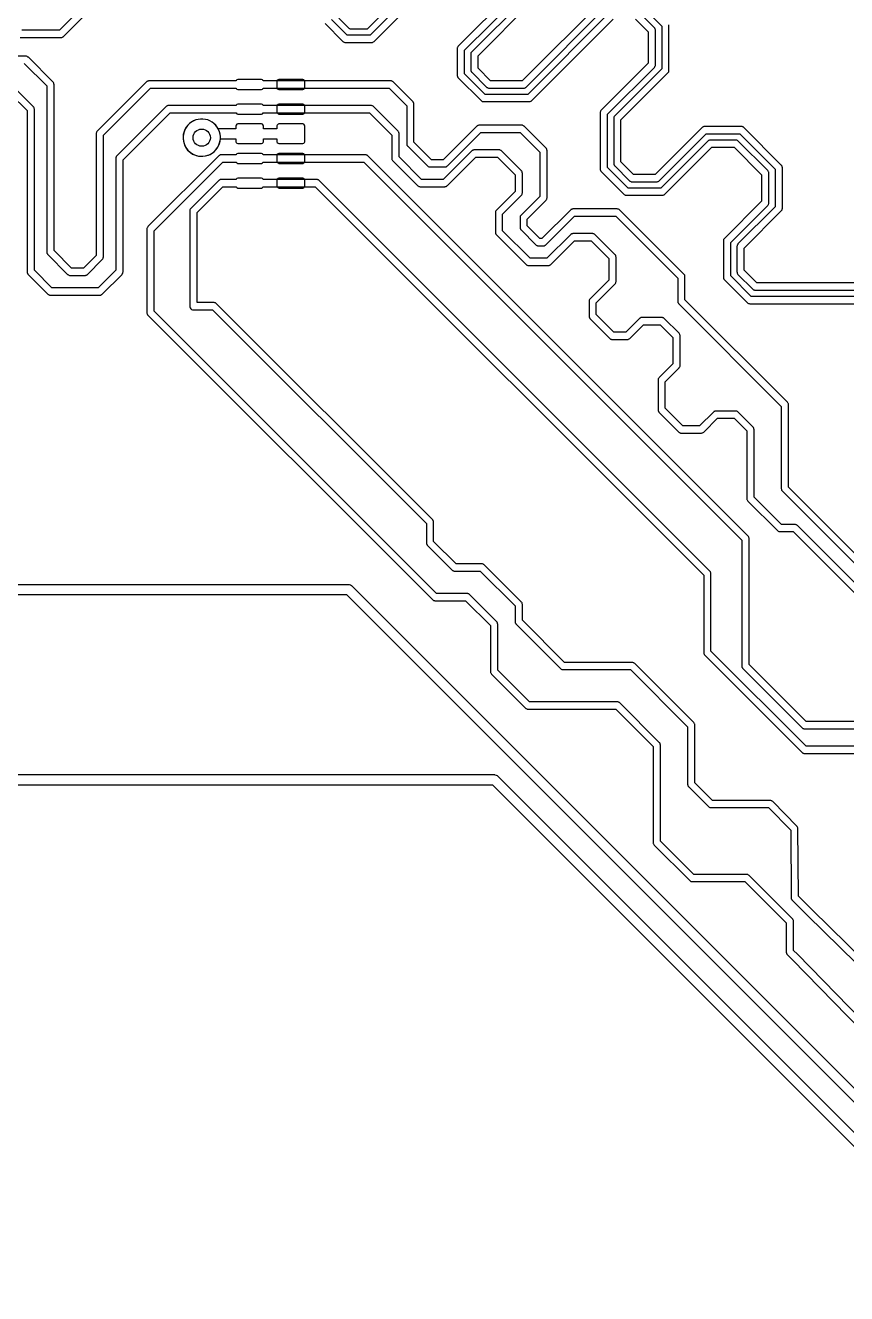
# Model space of a CAD drawing. Header units: millimetres. Extents: x 0 to 170, y 0 to 220.
# Drawn here: x 20.99 to 37.65, y 101.47 to 127.2 of the extents above; entities that cross this region are included whole.
import ezdxf

# ---------------------------------------------------------------- set-up
doc = ezdxf.new("R2010")
doc.units = ezdxf.units.MM

msp = doc.modelspace()

# ---------------------------------------------------------------- linework, layer by layer
at = {"layer": '16_copper'}
msp.add_lwpolyline([(24.643, 124.55, 1), (24.495, 125.293), (24.447, 125.28, 0.876976), (24.594, 124.543)], format="xyb", close=True, dxfattribs=at)
at = {"layer": '1_copper'}
for points in [[(29.736, 128.752), (27.983, 127), (27.517, 127), (27.2, 127.317)], [(22.3, 127.717), (21.683, 127.1), (20.917, 127.1)], [(32.836, 127.452), (31.183, 125.8), (30.317, 125.8), (29.899, 126.217), (29.899, 126.696), (30.952, 127.748)], [(32.722, 127.726), (31.07, 126.074), (30.43, 126.074), (30.174, 126.33), (30.174, 126.582), (31.226, 127.635)]]:
    msp.add_lwpolyline(points, dxfattribs=at)
for points in [[(27.348, 127.348), (27.548, 127.148), (27.556, 127.142), (27.564, 127.136, 0.073107), (27.584, 127.128), (27.585, 127.128), (27.585, 127.128), (27.588, 127.128), (27.6, 127.127), (27.9, 127.127), (27.91, 127.128), (27.92, 127.129, 0.073089), (27.939, 127.138), (27.94, 127.138), (27.941, 127.139), (27.943, 127.141), (27.952, 127.148), (29.704, 128.9)], [(27.074, 127.235), (27.435, 126.874), (27.442, 126.868), (27.45, 126.862, 0.073107), (27.47, 126.854), (27.471, 126.854), (27.472, 126.854), (27.475, 126.854), (27.487, 126.853), (28.014, 126.853), (28.023, 126.854), (28.033, 126.855, 0.073089), (28.053, 126.864), (28.053, 126.864), (28.054, 126.865), (28.056, 126.867), (28.065, 126.874), (29.818, 128.626)], [(30.827, 127.83), (29.774, 126.778), (29.768, 126.77), (29.762, 126.762, 0.073107), (29.754, 126.742), (29.754, 126.741), (29.754, 126.741), (29.754, 126.738), (29.753, 126.726), (29.753, 126.187), (29.754, 126.177), (29.755, 126.167, 0.073089), (29.764, 126.147), (29.764, 126.147), (29.765, 126.146), (29.767, 126.144), (29.774, 126.135), (30.235, 125.674), (30.242, 125.668), (30.25, 125.662, 0.073107), (30.27, 125.654), (30.271, 125.654), (30.272, 125.654), (30.275, 125.654), (30.287, 125.653), (31.213, 125.653), (31.223, 125.654), (31.233, 125.655, 0.073089), (31.253, 125.664), (31.253, 125.664), (31.254, 125.665), (31.256, 125.667), (31.265, 125.674), (32.918, 127.327)], [(31.101, 127.717), (30.048, 126.664), (30.042, 126.657), (30.036, 126.649, 0.073107), (30.028, 126.629), (30.028, 126.628), (30.028, 126.627), (30.028, 126.624), (30.027, 126.613), (30.027, 126.3), (30.028, 126.29), (30.029, 126.28, 0.073089), (30.038, 126.261), (30.038, 126.26), (30.039, 126.259), (30.041, 126.257), (30.048, 126.248), (30.348, 125.948), (30.356, 125.942), (30.364, 125.936, 0.073107), (30.384, 125.928), (30.385, 125.928), (30.385, 125.928), (30.388, 125.928), (30.4, 125.927), (31.1, 125.927), (31.11, 125.928), (31.12, 125.929, 0.073089), (31.139, 125.938), (31.14, 125.938), (31.141, 125.939), (31.143, 125.941), (31.152, 125.948), (32.804, 127.601)], [(20.887, 126.953), (21.713, 126.953), (21.723, 126.954), (21.733, 126.955, 0.073089), (21.753, 126.964), (21.753, 126.964), (21.754, 126.965), (21.756, 126.967), (21.765, 126.974), (22.426, 127.635)], [(38.544, 121.7), (35.717, 121.7), (35.3, 122.117), (35.3, 122.796), (36.052, 123.548), (36.058, 123.556), (36.064, 123.564, 0.073107), (36.072, 123.584), (36.072, 123.585), (36.072, 123.585), (36.072, 123.588), (36.074, 123.6), (36.074, 124.2), (36.072, 124.21), (36.071, 124.22, 0.073089), (36.062, 124.239), (36.062, 124.24), (36.061, 124.241), (36.059, 124.243), (36.052, 124.252), (35.452, 124.852), (35.444, 124.858), (35.436, 124.864, 0.073107), (35.416, 124.872), (35.415, 124.872), (35.415, 124.872), (35.412, 124.872), (35.4, 124.874), (34.888, 124.874), (34.878, 124.872), (34.868, 124.871, 0.073089), (34.848, 124.862), (34.848, 124.862), (34.847, 124.861), (34.845, 124.859), (34.836, 124.852), (33.883, 123.9), (33.217, 123.9), (32.8, 124.317), (32.8, 125.396), (33.752, 126.348), (33.758, 126.356), (33.764, 126.364, 0.073107), (33.772, 126.384), (33.772, 126.385), (33.772, 126.385), (33.772, 126.388), (33.773, 126.4), (33.773, 127.1), (33.772, 127.11), (33.771, 127.12, 0.073089), (33.762, 127.139), (33.762, 127.14), (33.761, 127.141), (33.759, 127.143), (33.752, 127.152), (33.452, 127.452)], [(33.483, 127.601), (33.901, 127.183), (33.901, 126.317), (32.948, 125.364), (32.942, 125.357), (32.936, 125.349, 0.073107), (32.928, 125.329), (32.928, 125.328), (32.928, 125.327), (32.928, 125.324), (32.927, 125.312), (32.927, 124.4), (32.928, 124.39), (32.929, 124.38, 0.073089), (32.938, 124.361), (32.938, 124.36), (32.939, 124.359), (32.941, 124.357), (32.948, 124.348), (33.248, 124.048), (33.256, 124.042), (33.264, 124.036, 0.073107), (33.284, 124.028), (33.285, 124.028), (33.285, 124.028), (33.288, 124.028), (33.3, 124.027), (33.8, 124.027), (33.81, 124.028), (33.82, 124.029, 0.073089), (33.839, 124.038), (33.84, 124.038), (33.841, 124.039), (33.843, 124.041), (33.852, 124.048), (34.804, 125.001), (35.483, 125.001), (36.201, 124.283), (36.201, 123.517), (35.448, 122.764), (35.442, 122.757), (35.436, 122.749, 0.073107), (35.428, 122.729), (35.428, 122.728), (35.428, 122.727), (35.428, 122.724), (35.427, 122.713), (35.427, 122.2), (35.428, 122.19), (35.429, 122.18, 0.073089), (35.438, 122.161), (35.438, 122.16), (35.439, 122.159), (35.441, 122.157), (35.448, 122.148), (35.748, 121.848), (35.756, 121.842), (35.764, 121.836, 0.073107), (35.784, 121.828), (35.785, 121.828), (35.785, 121.828), (35.788, 121.828), (35.8, 121.827), (38.627, 121.827)], [(33.37, 127.327), (33.627, 127.07), (33.627, 126.43), (32.674, 125.478), (32.668, 125.47), (32.662, 125.462, 0.073107), (32.654, 125.442), (32.654, 125.441), (32.654, 125.441), (32.654, 125.438), (32.653, 125.426), (32.653, 124.287), (32.654, 124.277), (32.655, 124.267, 0.073089), (32.664, 124.247), (32.664, 124.247), (32.665, 124.246), (32.667, 124.244), (32.674, 124.235), (33.135, 123.774), (33.142, 123.768), (33.15, 123.762, 0.073107), (33.17, 123.754), (33.171, 123.754), (33.172, 123.754), (33.175, 123.754), (33.187, 123.753), (33.913, 123.753), (33.923, 123.754), (33.933, 123.755, 0.073089), (33.953, 123.764), (33.953, 123.764), (33.954, 123.765), (33.956, 123.767), (33.965, 123.774), (34.918, 124.727), (35.37, 124.727), (35.927, 124.17), (35.927, 123.63), (35.174, 122.878), (35.168, 122.87), (35.162, 122.862, 0.073107), (35.154, 122.842), (35.154, 122.841), (35.154, 122.841), (35.154, 122.838), (35.153, 122.826), (35.153, 122.087), (35.154, 122.077), (35.155, 122.067, 0.073089), (35.164, 122.047), (35.164, 122.047), (35.165, 122.046), (35.167, 122.044), (35.174, 122.035), (35.635, 121.574), (35.642, 121.568), (35.65, 121.562, 0.073107), (35.67, 121.554), (35.671, 121.554), (35.672, 121.554), (35.675, 121.554), (35.687, 121.553), (38.514, 121.553)], [(38.657, 121.974), (35.83, 121.974), (35.574, 122.23), (35.574, 122.682), (36.326, 123.435), (36.332, 123.442), (36.338, 123.45, 0.073107), (36.346, 123.47), (36.346, 123.471), (36.346, 123.472), (36.346, 123.475), (36.348, 123.487), (36.348, 124.314), (36.346, 124.323), (36.345, 124.333, 0.073089), (36.336, 124.353), (36.336, 124.353), (36.335, 124.354), (36.333, 124.356), (36.326, 124.365), (35.565, 125.126), (35.558, 125.132), (35.55, 125.138, 0.073107), (35.53, 125.146), (35.529, 125.146), (35.528, 125.146), (35.525, 125.146), (35.514, 125.148), (34.774, 125.148), (34.764, 125.146), (34.754, 125.145, 0.073089), (34.735, 125.136), (34.734, 125.136), (34.733, 125.135), (34.731, 125.133), (34.722, 125.126), (33.77, 124.174), (33.33, 124.174), (33.074, 124.43), (33.074, 125.282), (34.026, 126.235), (34.032, 126.242), (34.038, 126.25, 0.073107), (34.046, 126.27), (34.046, 126.271), (34.046, 126.272), (34.046, 126.275), (34.047, 126.287), (34.047, 127.214)], [(38.226, 116.078), (36.474, 117.83), (36.474, 119.5), (36.472, 119.51), (36.471, 119.52, 0.073089), (36.462, 119.539), (36.462, 119.54), (36.461, 119.541), (36.459, 119.543), (36.452, 119.552), (34.373, 121.63), (34.373, 122.1), (34.372, 122.11), (34.371, 122.12, 0.073089), (34.362, 122.139), (34.362, 122.14), (34.361, 122.141), (34.359, 122.143), (34.352, 122.152), (33.052, 123.452), (33.044, 123.458), (33.036, 123.464, 0.073107), (33.016, 123.472), (33.015, 123.472), (33.015, 123.472), (33.012, 123.472), (33, 123.474), (32.1, 123.474), (32.09, 123.472), (32.08, 123.471, 0.073089), (32.061, 123.462), (32.06, 123.462), (32.059, 123.461), (32.057, 123.459), (32.048, 123.452), (31.47, 122.874), (31.43, 122.874), (31.174, 123.13), (31.174, 123.27), (31.552, 123.648), (31.558, 123.656), (31.564, 123.664, 0.073107), (31.572, 123.684), (31.572, 123.685), (31.572, 123.685), (31.572, 123.688), (31.574, 123.7), (31.574, 124.66), (31.572, 124.67), (31.571, 124.68, 0.073089), (31.562, 124.699), (31.562, 124.7), (31.561, 124.701), (31.559, 124.703), (31.552, 124.712), (31.112, 125.152), (31.104, 125.158), (31.096, 125.164, 0.073107), (31.076, 125.172), (31.075, 125.172), (31.075, 125.172), (31.072, 125.172), (31.06, 125.174), (30.2, 125.174), (30.19, 125.172), (30.18, 125.171, 0.073089), (30.161, 125.162), (30.16, 125.162), (30.159, 125.161), (30.157, 125.159), (30.148, 125.152), (29.47, 124.474), (29.23, 124.474), (28.873, 124.83), (28.873, 125.6), (28.872, 125.61), (28.871, 125.62, 0.073089), (28.862, 125.639), (28.862, 125.64), (28.861, 125.641), (28.859, 125.643), (28.852, 125.652), (28.452, 126.052), (28.444, 126.058), (28.436, 126.064, 0.073107), (28.416, 126.072), (28.415, 126.072), (28.415, 126.072), (28.412, 126.072), (28.4, 126.074), (25.819, 126.074), (25.817, 126.078), (25.803, 126.092), (25.785, 126.1), (25.3, 126.1), (25.282, 126.092), (25.268, 126.078), (25.266, 126.074), (23.5, 126.074), (23.49, 126.072), (23.48, 126.071, 0.073089), (23.461, 126.062), (23.46, 126.062), (23.459, 126.061), (23.457, 126.059), (23.448, 126.052), (22.448, 125.052), (22.442, 125.044), (22.436, 125.036, 0.073107), (22.428, 125.016), (22.428, 125.015), (22.428, 125.015), (22.428, 125.012), (22.427, 125), (22.427, 122.53), (22.17, 122.274), (21.93, 122.274), (21.574, 122.63), (21.574, 126), (21.572, 126.01), (21.571, 126.02, 0.073089), (21.562, 126.039), (21.562, 126.04), (21.561, 126.041), (21.559, 126.043), (21.552, 126.052), (21.052, 126.552), (21.044, 126.558), (21.036, 126.564, 0.073107), (21.016, 126.572), (21.015, 126.572), (21.015, 126.572), (21.012, 126.572), (21, 126.574), (19.8, 126.574)], [(20.97, 126.427), (21.427, 125.97), (21.427, 122.6), (21.428, 122.59), (21.429, 122.58, 0.073089), (21.438, 122.561), (21.438, 122.56), (21.439, 122.559), (21.441, 122.557), (21.448, 122.548), (21.848, 122.148), (21.856, 122.142), (21.864, 122.136, 0.073107), (21.884, 122.128), (21.885, 122.128), (21.885, 122.128), (21.888, 122.128), (21.9, 122.127), (22.2, 122.127), (22.21, 122.128), (22.22, 122.129, 0.073089), (22.239, 122.138), (22.24, 122.138), (22.241, 122.139), (22.243, 122.141), (22.252, 122.148), (22.552, 122.448), (22.558, 122.456), (22.564, 122.464, 0.073107), (22.572, 122.484), (22.572, 122.485), (22.572, 122.485), (22.572, 122.488), (22.574, 122.5), (22.574, 124.97), (23.53, 125.927), (25.266, 125.927), (25.268, 125.922), (25.282, 125.908), (25.3, 125.9), (25.785, 125.9), (25.803, 125.908), (25.817, 125.922), (25.819, 125.927), (28.37, 125.927), (28.727, 125.57), (28.727, 124.8), (28.728, 124.79), (28.729, 124.78, 0.073089), (28.738, 124.761), (28.738, 124.76), (28.739, 124.759), (28.741, 124.757), (28.748, 124.748), (29.148, 124.348), (29.156, 124.342), (29.164, 124.336, 0.073107), (29.184, 124.328), (29.185, 124.328), (29.185, 124.328), (29.188, 124.328), (29.2, 124.327), (29.5, 124.327), (29.51, 124.328), (29.52, 124.329, 0.073089), (29.539, 124.338), (29.54, 124.338), (29.541, 124.339), (29.543, 124.341), (29.552, 124.348), (30.23, 125.027), (31.03, 125.027), (31.427, 124.63), (31.427, 123.73), (31.048, 123.352), (31.042, 123.344), (31.036, 123.336, 0.073107), (31.028, 123.316), (31.028, 123.315), (31.028, 123.315), (31.028, 123.312), (31.027, 123.3), (31.027, 123.1), (31.028, 123.09), (31.029, 123.08, 0.073089), (31.038, 123.061), (31.038, 123.06), (31.039, 123.059), (31.041, 123.057), (31.048, 123.048), (31.348, 122.748), (31.356, 122.742), (31.364, 122.736, 0.073107), (31.384, 122.728), (31.385, 122.728), (31.385, 122.728), (31.388, 122.728), (31.4, 122.727), (31.5, 122.727), (31.51, 122.728), (31.52, 122.729, 0.073089), (31.539, 122.738), (31.54, 122.738), (31.541, 122.739), (31.543, 122.741), (31.552, 122.748), (32.13, 123.327), (32.97, 123.327), (34.227, 122.07), (34.227, 121.6), (34.228, 121.59), (34.229, 121.58, 0.073089), (34.238, 121.561), (34.238, 121.56), (34.239, 121.559), (34.241, 121.557), (34.248, 121.548), (36.327, 119.47), (36.327, 117.8), (36.328, 117.79), (36.329, 117.78, 0.073089), (36.338, 117.761), (36.338, 117.76), (36.339, 117.759), (36.341, 117.757), (36.348, 117.748), (38.101, 115.996)], [(37.952, 115.752), (36.652, 117.052), (36.644, 117.058), (36.636, 117.064, 0.073107), (36.616, 117.072), (36.615, 117.072), (36.615, 117.072), (36.612, 117.072), (36.6, 117.074), (36.33, 117.074), (35.773, 117.63), (35.773, 119), (35.772, 119.01), (35.771, 119.02, 0.073089), (35.762, 119.039), (35.762, 119.04), (35.761, 119.041), (35.759, 119.043), (35.752, 119.052), (35.452, 119.352), (35.444, 119.358), (35.436, 119.364, 0.073107), (35.416, 119.372), (35.415, 119.372), (35.415, 119.372), (35.412, 119.372), (35.4, 119.374), (35, 119.374), (34.99, 119.372), (34.98, 119.371, 0.073089), (34.961, 119.362), (34.96, 119.362), (34.959, 119.361), (34.957, 119.359), (34.948, 119.352), (34.67, 119.074), (34.33, 119.074), (33.974, 119.43), (33.974, 119.97), (34.252, 120.248), (34.258, 120.256), (34.264, 120.264, 0.073107), (34.272, 120.284), (34.272, 120.285), (34.272, 120.285), (34.272, 120.288), (34.273, 120.3), (34.273, 120.9), (34.272, 120.91), (34.271, 120.92, 0.073089), (34.262, 120.939), (34.262, 120.94), (34.261, 120.941), (34.259, 120.943), (34.252, 120.952), (33.952, 121.252), (33.944, 121.258), (33.936, 121.264, 0.073107), (33.916, 121.272), (33.915, 121.272), (33.915, 121.272), (33.912, 121.272), (33.9, 121.274), (33.5, 121.274), (33.49, 121.272), (33.48, 121.271, 0.073089), (33.461, 121.262), (33.46, 121.262), (33.459, 121.261), (33.457, 121.259), (33.448, 121.252), (33.17, 120.974), (32.93, 120.974), (32.574, 121.33), (32.574, 121.57), (32.952, 121.948), (32.958, 121.956), (32.964, 121.964, 0.073107), (32.972, 121.984), (32.972, 121.985), (32.972, 121.985), (32.972, 121.988), (32.974, 122), (32.974, 122.5), (32.972, 122.51), (32.971, 122.52, 0.073089), (32.962, 122.539), (32.962, 122.54), (32.961, 122.541), (32.959, 122.543), (32.952, 122.552), (32.552, 122.952), (32.544, 122.958), (32.536, 122.964, 0.073107), (32.516, 122.972), (32.515, 122.972), (32.515, 122.972), (32.512, 122.972), (32.5, 122.974), (32.1, 122.974), (32.09, 122.972), (32.08, 122.971, 0.073089), (32.061, 122.962), (32.06, 122.962), (32.059, 122.961), (32.057, 122.959), (32.048, 122.952), (31.57, 122.474), (31.23, 122.474), (30.674, 123.03), (30.674, 123.37), (31.052, 123.748), (31.058, 123.756), (31.064, 123.764, 0.073107), (31.072, 123.784), (31.072, 123.785), (31.072, 123.785), (31.072, 123.788), (31.074, 123.8), (31.074, 124.2), (31.072, 124.21), (31.071, 124.22, 0.073089), (31.062, 124.239), (31.062, 124.24), (31.061, 124.241), (31.059, 124.243), (31.052, 124.252), (30.652, 124.652), (30.644, 124.658), (30.636, 124.664, 0.073107), (30.616, 124.672), (30.615, 124.672), (30.615, 124.672), (30.612, 124.672), (30.6, 124.674), (30.1, 124.674), (30.09, 124.672), (30.08, 124.671, 0.073089), (30.061, 124.662), (30.06, 124.662), (30.059, 124.661), (30.057, 124.659), (30.048, 124.652), (29.47, 124.074), (29.03, 124.074), (28.574, 124.53), (28.574, 125), (28.572, 125.01), (28.571, 125.02, 0.073089), (28.562, 125.039), (28.562, 125.04), (28.561, 125.041), (28.559, 125.043), (28.552, 125.052), (28.052, 125.552), (28.044, 125.558), (28.036, 125.564, 0.073107), (28.016, 125.572), (28.015, 125.572), (28.015, 125.572), (28.012, 125.572), (28, 125.574), (25.819, 125.574), (25.817, 125.578), (25.803, 125.592), (25.785, 125.6), (25.3, 125.6), (25.282, 125.592), (25.268, 125.578), (25.266, 125.574), (23.9, 125.574), (23.89, 125.572), (23.88, 125.571, 0.073089), (23.861, 125.562), (23.86, 125.562), (23.859, 125.561), (23.857, 125.559), (23.848, 125.552), (22.848, 124.552), (22.842, 124.544), (22.836, 124.536, 0.073107), (22.828, 124.516), (22.828, 124.515), (22.828, 124.515), (22.828, 124.512), (22.826, 124.5), (22.826, 122.23), (22.47, 121.874), (21.53, 121.874), (21.174, 122.23), (21.174, 125.5), (21.172, 125.51), (21.171, 125.52, 0.073089), (21.162, 125.539), (21.162, 125.54), (21.161, 125.541), (21.159, 125.543), (21.152, 125.552), (20.772, 125.932)], [(20.69, 125.806), (21.027, 125.47), (21.027, 122.2), (21.028, 122.19), (21.029, 122.18, 0.073089), (21.038, 122.161), (21.038, 122.16), (21.039, 122.159), (21.041, 122.157), (21.048, 122.148), (21.448, 121.748), (21.456, 121.742), (21.464, 121.736, 0.073107), (21.484, 121.728), (21.485, 121.728), (21.485, 121.728), (21.488, 121.728), (21.5, 121.727), (22.5, 121.727), (22.51, 121.728), (22.52, 121.729, 0.073089), (22.539, 121.738), (22.54, 121.738), (22.541, 121.739), (22.543, 121.741), (22.552, 121.748), (22.952, 122.148), (22.958, 122.156), (22.964, 122.164, 0.073107), (22.972, 122.184), (22.972, 122.185), (22.972, 122.185), (22.972, 122.188), (22.974, 122.2), (22.974, 124.47), (23.93, 125.427), (25.266, 125.427), (25.268, 125.422), (25.282, 125.408), (25.3, 125.4), (25.785, 125.4), (25.803, 125.408), (25.817, 125.422), (25.819, 125.427), (27.97, 125.427), (28.427, 124.97), (28.427, 124.5), (28.428, 124.49), (28.429, 124.48, 0.073089), (28.438, 124.461), (28.438, 124.46), (28.439, 124.459), (28.441, 124.457), (28.448, 124.448), (28.948, 123.948), (28.956, 123.942), (28.964, 123.936, 0.073107), (28.984, 123.928), (28.985, 123.928), (28.985, 123.928), (28.988, 123.928), (29, 123.927), (29.5, 123.927), (29.51, 123.928), (29.52, 123.929, 0.073089), (29.539, 123.938), (29.54, 123.938), (29.541, 123.939), (29.543, 123.941), (29.552, 123.948), (30.13, 124.527), (30.57, 124.527), (30.927, 124.17), (30.927, 123.83), (30.548, 123.452), (30.542, 123.444), (30.536, 123.436, 0.073107), (30.528, 123.416), (30.528, 123.415), (30.528, 123.415), (30.528, 123.412), (30.527, 123.4), (30.527, 123), (30.528, 122.99), (30.529, 122.98, 0.073089), (30.538, 122.961), (30.538, 122.96), (30.539, 122.959), (30.541, 122.957), (30.548, 122.948), (31.148, 122.348), (31.156, 122.342), (31.164, 122.336, 0.073107), (31.184, 122.328), (31.185, 122.328), (31.185, 122.328), (31.188, 122.328), (31.2, 122.327), (31.6, 122.327), (31.61, 122.328), (31.62, 122.329, 0.073089), (31.639, 122.338), (31.64, 122.338), (31.641, 122.339), (31.643, 122.341), (31.652, 122.348), (32.13, 122.827), (32.47, 122.827), (32.827, 122.47), (32.827, 122.03), (32.448, 121.652), (32.442, 121.644), (32.436, 121.636, 0.073107), (32.428, 121.616), (32.428, 121.615), (32.428, 121.615), (32.428, 121.612), (32.427, 121.6), (32.427, 121.3), (32.428, 121.29), (32.429, 121.28, 0.073089), (32.438, 121.261), (32.438, 121.26), (32.439, 121.259), (32.441, 121.257), (32.448, 121.248), (32.848, 120.848), (32.856, 120.842), (32.864, 120.836, 0.073107), (32.884, 120.828), (32.885, 120.828), (32.885, 120.828), (32.888, 120.828), (32.9, 120.827), (33.2, 120.827), (33.21, 120.828), (33.22, 120.829, 0.073089), (33.239, 120.838), (33.24, 120.838), (33.241, 120.839), (33.243, 120.841), (33.252, 120.848), (33.53, 121.127), (33.87, 121.127), (34.127, 120.87), (34.127, 120.33), (33.848, 120.052), (33.842, 120.044), (33.836, 120.036, 0.073107), (33.828, 120.016), (33.828, 120.015), (33.828, 120.015), (33.828, 120.012), (33.827, 120), (33.827, 119.4), (33.828, 119.39), (33.829, 119.38, 0.073089), (33.838, 119.361), (33.838, 119.36), (33.839, 119.359), (33.841, 119.357), (33.848, 119.348), (34.248, 118.948), (34.256, 118.942), (34.264, 118.936, 0.073107), (34.284, 118.928), (34.285, 118.928), (34.285, 118.928), (34.288, 118.928), (34.3, 118.927), (34.7, 118.927), (34.71, 118.928), (34.72, 118.929, 0.073089), (34.739, 118.938), (34.74, 118.938), (34.741, 118.939), (34.743, 118.941), (34.752, 118.948), (35.03, 119.227), (35.37, 119.227), (35.627, 118.97), (35.627, 117.6), (35.628, 117.59), (35.629, 117.58, 0.073089), (35.638, 117.561), (35.638, 117.56), (35.639, 117.559), (35.641, 117.557), (35.648, 117.548), (36.248, 116.948), (36.256, 116.942), (36.264, 116.936, 0.073107), (36.284, 116.928), (36.285, 116.928), (36.285, 116.928), (36.288, 116.928), (36.3, 116.927), (36.57, 116.927), (37.827, 115.67)], [(42.935, 113.074), (36.83, 113.074), (35.674, 114.23), (35.674, 116.788), (35.672, 116.797), (35.671, 116.807, 0.073089), (35.662, 116.827), (35.662, 116.827), (35.661, 116.828), (35.659, 116.83), (35.652, 116.839), (27.939, 124.552), (27.932, 124.558), (27.924, 124.564, 0.073107), (27.904, 124.572), (27.903, 124.572), (27.902, 124.572), (27.899, 124.572), (27.888, 124.574), (25.819, 124.574), (25.817, 124.578), (25.803, 124.592), (25.785, 124.6), (25.3, 124.6), (25.282, 124.592), (25.268, 124.578), (25.266, 124.574), (24.966, 124.574), (24.956, 124.572), (24.946, 124.571, 0.073089), (24.927, 124.562), (24.926, 124.562), (24.925, 124.561), (24.923, 124.559), (24.914, 124.552), (23.478, 123.116), (23.473, 123.109), (23.466, 123.101, 0.073107), (23.459, 123.081), (23.459, 123.08), (23.458, 123.079), (23.458, 123.076), (23.457, 123.064), (23.457, 121.37), (23.458, 121.36), (23.46, 121.35, 0.073089), (23.468, 121.33), (23.469, 121.33), (23.469, 121.329), (23.471, 121.327), (23.478, 121.318), (29.248, 115.548), (29.256, 115.542), (29.264, 115.536, 0.073107), (29.284, 115.528), (29.285, 115.528), (29.285, 115.528), (29.288, 115.528), (29.3, 115.526), (29.92, 115.526), (30.427, 115.02), (30.427, 114.09), (30.428, 114.08), (30.429, 114.07, 0.073089), (30.438, 114.051), (30.438, 114.05), (30.439, 114.049), (30.441, 114.047), (30.448, 114.038), (31.138, 113.348), (31.146, 113.342), (31.154, 113.336, 0.073107), (31.174, 113.328), (31.175, 113.328), (31.175, 113.328), (31.178, 113.328), (31.19, 113.327), (32.97, 113.327), (33.727, 112.57), (33.727, 110.62), (33.728, 110.61), (33.729, 110.6, 0.073089), (33.738, 110.581), (33.738, 110.58), (33.739, 110.579), (33.741, 110.577), (33.748, 110.568), (34.468, 109.848), (34.476, 109.842), (34.484, 109.836, 0.073107), (34.504, 109.828), (34.505, 109.828), (34.505, 109.828), (34.508, 109.828), (34.52, 109.827), (35.59, 109.827), (36.427, 108.99), (36.427, 108.4), (36.428, 108.39), (36.429, 108.38, 0.073089), (36.438, 108.361), (36.438, 108.36), (36.439, 108.359), (36.441, 108.357), (36.448, 108.348), (36.548, 108.248), (40.754, 103.938)], [(40.837, 104.063), (36.653, 108.351), (36.652, 108.352), (36.652, 108.352), (36.574, 108.43), (36.574, 109.02), (36.572, 109.03), (36.571, 109.04, 0.073089), (36.562, 109.059), (36.562, 109.06), (36.561, 109.061), (36.559, 109.063), (36.552, 109.072), (35.672, 109.952), (35.664, 109.958), (35.656, 109.964, 0.073107), (35.636, 109.972), (35.635, 109.972), (35.635, 109.972), (35.632, 109.972), (35.62, 109.974), (34.55, 109.974), (33.873, 110.65), (33.873, 112.6), (33.872, 112.61), (33.871, 112.62, 0.073089), (33.862, 112.639), (33.862, 112.64), (33.861, 112.641), (33.859, 112.643), (33.852, 112.652), (33.052, 113.452), (33.044, 113.458), (33.036, 113.464, 0.073107), (33.016, 113.472), (33.015, 113.472), (33.015, 113.472), (33.012, 113.472), (33, 113.474), (31.22, 113.474), (30.574, 114.12), (30.574, 115.05), (30.572, 115.06), (30.571, 115.07, 0.073089), (30.562, 115.089), (30.562, 115.09), (30.561, 115.091), (30.559, 115.093), (30.552, 115.102), (30.002, 115.652), (29.994, 115.658), (29.986, 115.664, 0.073107), (29.966, 115.672), (29.965, 115.672), (29.965, 115.672), (29.962, 115.672), (29.95, 115.674), (29.33, 115.674), (23.604, 121.4), (23.604, 123.034), (24.996, 124.427), (25.266, 124.427), (25.268, 124.422), (25.282, 124.408), (25.3, 124.4), (25.785, 124.4), (25.803, 124.408), (25.817, 124.422), (25.819, 124.427), (27.857, 124.427), (35.526, 116.757), (35.526, 114.2), (35.528, 114.19), (35.529, 114.18, 0.073089), (35.538, 114.161), (35.538, 114.16), (35.539, 114.159), (35.541, 114.157), (35.548, 114.148), (36.748, 112.948), (36.756, 112.942), (36.764, 112.936, 0.073107), (36.784, 112.928), (36.785, 112.928), (36.785, 112.928), (36.788, 112.928), (36.8, 112.927), (42.935, 112.927)], [(42.935, 112.574), (36.83, 112.574), (34.9, 114.504), (34.9, 116.074), (34.898, 116.084), (34.897, 116.094, 0.073089), (34.888, 116.113), (34.888, 116.114), (34.887, 116.115), (34.885, 116.117), (34.878, 116.126), (26.952, 124.052), (26.944, 124.058), (26.936, 124.064, 0.073107), (26.916, 124.072), (26.915, 124.072), (26.915, 124.072), (26.912, 124.072), (26.9, 124.074), (25.819, 124.074), (25.817, 124.078), (25.803, 124.092), (25.785, 124.1), (25.3, 124.1), (25.282, 124.092), (25.268, 124.078), (25.266, 124.074), (24.966, 124.074), (24.956, 124.072), (24.946, 124.071, 0.073089), (24.927, 124.062), (24.926, 124.062), (24.925, 124.061), (24.923, 124.059), (24.914, 124.052), (24.348, 123.486), (24.342, 123.478), (24.336, 123.47, 0.073107), (24.328, 123.45), (24.328, 123.449), (24.328, 123.449), (24.328, 123.446), (24.327, 123.434), (24.327, 121.5), (24.327, 121.493), (24.328, 121.487, 0.300446), (24.384, 121.428), (24.389, 121.428, 0.021213), (24.395, 121.427), (24.4, 121.427), (24.79, 121.427), (29.127, 117.09), (29.127, 116.7), (29.128, 116.69), (29.129, 116.68, 0.073089), (29.138, 116.661), (29.138, 116.66), (29.139, 116.659), (29.141, 116.657), (29.148, 116.648), (29.648, 116.148), (29.656, 116.142), (29.664, 116.136, 0.073107), (29.684, 116.128), (29.685, 116.128), (29.685, 116.128), (29.688, 116.128), (29.7, 116.127), (30.22, 116.127), (30.927, 115.42), (30.927, 115.1), (30.928, 115.09), (30.929, 115.08, 0.073089), (30.938, 115.061), (30.938, 115.06), (30.939, 115.059), (30.941, 115.057), (30.948, 115.048), (31.848, 114.148), (31.856, 114.142), (31.864, 114.136, 0.073107), (31.884, 114.128), (31.885, 114.128), (31.885, 114.128), (31.888, 114.128), (31.9, 114.127), (33.27, 114.127), (34.427, 112.97), (34.427, 111.8), (34.428, 111.79), (34.429, 111.78, 0.073089), (34.438, 111.761), (34.438, 111.76), (34.439, 111.759), (34.441, 111.757), (34.448, 111.748), (34.848, 111.348), (34.856, 111.342), (34.864, 111.336, 0.073107), (34.884, 111.328), (34.885, 111.328), (34.885, 111.328), (34.888, 111.328), (34.9, 111.327), (36.069, 111.327), (36.517, 110.87), (36.527, 109.499), (36.528, 109.49), (36.529, 109.48, 0.073089), (36.538, 109.461), (36.539, 109.46), (36.539, 109.459), (36.541, 109.457), (36.548, 109.448), (36.848, 109.148), (36.848, 109.148), (36.849, 109.148), (41.833, 104.263)], [(41.958, 104.346), (36.952, 109.252), (36.673, 109.531), (36.663, 110.901), (36.662, 110.91), (36.661, 110.919, 0.073098), (36.653, 110.939), (36.652, 110.94), (36.651, 110.941), (36.649, 110.944), (36.642, 110.951), (36.152, 111.451), (36.144, 111.458), (36.136, 111.464, 0.073107), (36.116, 111.472), (36.116, 111.472), (36.115, 111.472), (36.114, 111.472), (36.1, 111.474), (34.93, 111.474), (34.574, 111.83), (34.574, 113), (34.572, 113.01), (34.571, 113.02, 0.073089), (34.562, 113.039), (34.562, 113.04), (34.561, 113.041), (34.559, 113.043), (34.552, 113.052), (33.352, 114.252), (33.344, 114.258), (33.336, 114.264, 0.073107), (33.316, 114.272), (33.315, 114.272), (33.315, 114.272), (33.312, 114.272), (33.3, 114.273), (31.93, 114.273), (31.074, 115.13), (31.074, 115.45), (31.072, 115.46), (31.071, 115.47, 0.073089), (31.062, 115.489), (31.062, 115.49), (31.061, 115.491), (31.059, 115.493), (31.052, 115.502), (30.302, 116.252), (30.294, 116.258), (30.286, 116.264, 0.073107), (30.266, 116.272), (30.265, 116.272), (30.265, 116.272), (30.262, 116.272), (30.25, 116.273), (29.73, 116.273), (29.274, 116.73), (29.274, 117.12), (29.272, 117.13), (29.271, 117.14, 0.073089), (29.262, 117.159), (29.262, 117.16), (29.261, 117.161), (29.259, 117.163), (29.252, 117.172), (24.872, 121.552), (24.864, 121.558), (24.856, 121.564, 0.073107), (24.836, 121.572), (24.835, 121.572), (24.835, 121.572), (24.832, 121.572), (24.82, 121.574), (24.474, 121.574), (24.474, 123.404), (24.996, 123.927), (25.266, 123.927), (25.268, 123.922), (25.282, 123.908), (25.3, 123.9), (25.785, 123.9), (25.803, 123.908), (25.817, 123.922), (25.819, 123.927), (26.87, 123.927), (34.753, 116.044), (34.753, 114.474), (34.754, 114.464), (34.755, 114.454, 0.073089), (34.764, 114.435), (34.764, 114.434), (34.765, 114.433), (34.767, 114.431), (34.774, 114.422), (36.748, 112.448), (36.756, 112.442), (36.764, 112.436, 0.073107), (36.784, 112.428), (36.785, 112.428), (36.785, 112.428), (36.788, 112.428), (36.8, 112.427), (42.935, 112.427)], [(45.541, 97.9), (27.621, 115.821), (27.615, 115.825), (27.61, 115.83, 0.125734), (27.564, 115.849), (27.556, 115.85), (27.553, 115.85), (27.552, 115.85), (27.55, 115.85), (7.275, 115.85), (7.275, 116.072), (6.74, 116.072), (6.74, 115.428), (7.275, 115.428), (7.275, 115.65), (27.509, 115.65), (45.429, 97.729)]]:
    msp.add_lwpolyline(points, format="xyb", dxfattribs=at)
for points in [[(26.638, 125.908), (26.652, 125.922), (26.66, 125.94), (26.66, 126.06), (26.652, 126.078), (26.638, 126.092), (26.62, 126.1), (26.135, 126.1), (26.117, 126.092), (26.103, 126.078), (26.095, 126.06), (26.095, 125.94), (26.103, 125.922), (26.117, 125.908), (26.135, 125.9), (26.62, 125.9)], [(26.638, 125.408), (26.652, 125.422), (26.66, 125.44), (26.66, 125.56), (26.652, 125.578), (26.638, 125.592), (26.62, 125.6), (26.135, 125.6), (26.117, 125.592), (26.103, 125.578), (26.095, 125.56), (26.095, 125.44), (26.103, 125.422), (26.117, 125.408), (26.135, 125.4), (26.62, 125.4)], [(26.638, 124.408), (26.652, 124.422), (26.66, 124.44), (26.66, 124.56), (26.652, 124.578), (26.638, 124.592), (26.62, 124.6), (26.135, 124.6), (26.117, 124.592), (26.103, 124.578), (26.095, 124.56), (26.095, 124.44), (26.103, 124.422), (26.117, 124.408), (26.135, 124.4), (26.62, 124.4)], [(26.638, 123.908), (26.652, 123.922), (26.66, 123.94), (26.66, 124.06), (26.652, 124.078), (26.638, 124.092), (26.62, 124.1), (26.135, 124.1), (26.117, 124.092), (26.103, 124.078), (26.095, 124.06), (26.095, 123.94), (26.103, 123.922), (26.117, 123.908), (26.135, 123.9), (26.62, 123.9)]]:
    msp.add_lwpolyline(points, close=True, dxfattribs=at)
for points in [[(24.643, 124.55, 0.339456), (24.947, 124.897), (24.947, 124.9), (25.26, 124.9), (25.26, 124.84), (25.268, 124.822), (25.282, 124.808), (25.3, 124.8), (25.785, 124.8), (25.803, 124.808), (25.817, 124.822), (25.825, 124.84), (25.825, 124.9), (26.095, 124.9), (26.095, 124.84), (26.103, 124.822), (26.117, 124.808), (26.135, 124.8), (26.62, 124.8), (26.638, 124.808), (26.652, 124.822), (26.66, 124.84), (26.66, 125.16), (26.652, 125.178), (26.638, 125.192), (26.62, 125.2), (26.135, 125.2), (26.117, 125.192), (26.103, 125.178), (26.095, 125.16), (26.095, 125.1), (25.825, 125.1), (25.825, 125.16), (25.817, 125.178), (25.803, 125.192), (25.785, 125.2), (25.3, 125.2), (25.282, 125.192), (25.268, 125.178), (25.26, 125.16), (25.26, 125.1), (24.902, 125.1), (24.884, 125.132, 1), (24.254, 124.711), (24.284, 124.671, 0.233167), (24.594, 124.543)], [(46.521, 95.802, 0.546726), (46.58, 95.96), (46.571, 95.971), (30.581, 111.961), (30.575, 111.965), (30.57, 111.97, 0.125734), (30.524, 111.989), (30.516, 111.99), (30.513, 111.99), (30.512, 111.99), (30.51, 111.99), (7.395, 111.99), (7.395, 112.212), (6.86, 112.212), (6.86, 111.568), (7.395, 111.568), (7.395, 111.79), (30.469, 111.79), (46.429, 95.829), (46.449, 95.814, 0.125733), (46.497, 95.8)]]:
    msp.add_lwpolyline(points, format="xyb", close=True, dxfattribs=at)
at = {"layer": 'drills_via_1_16'}
msp.add_circle((24.569, 124.921), 0.175, dxfattribs=at)

doc.saveas('drawing.dxf')
